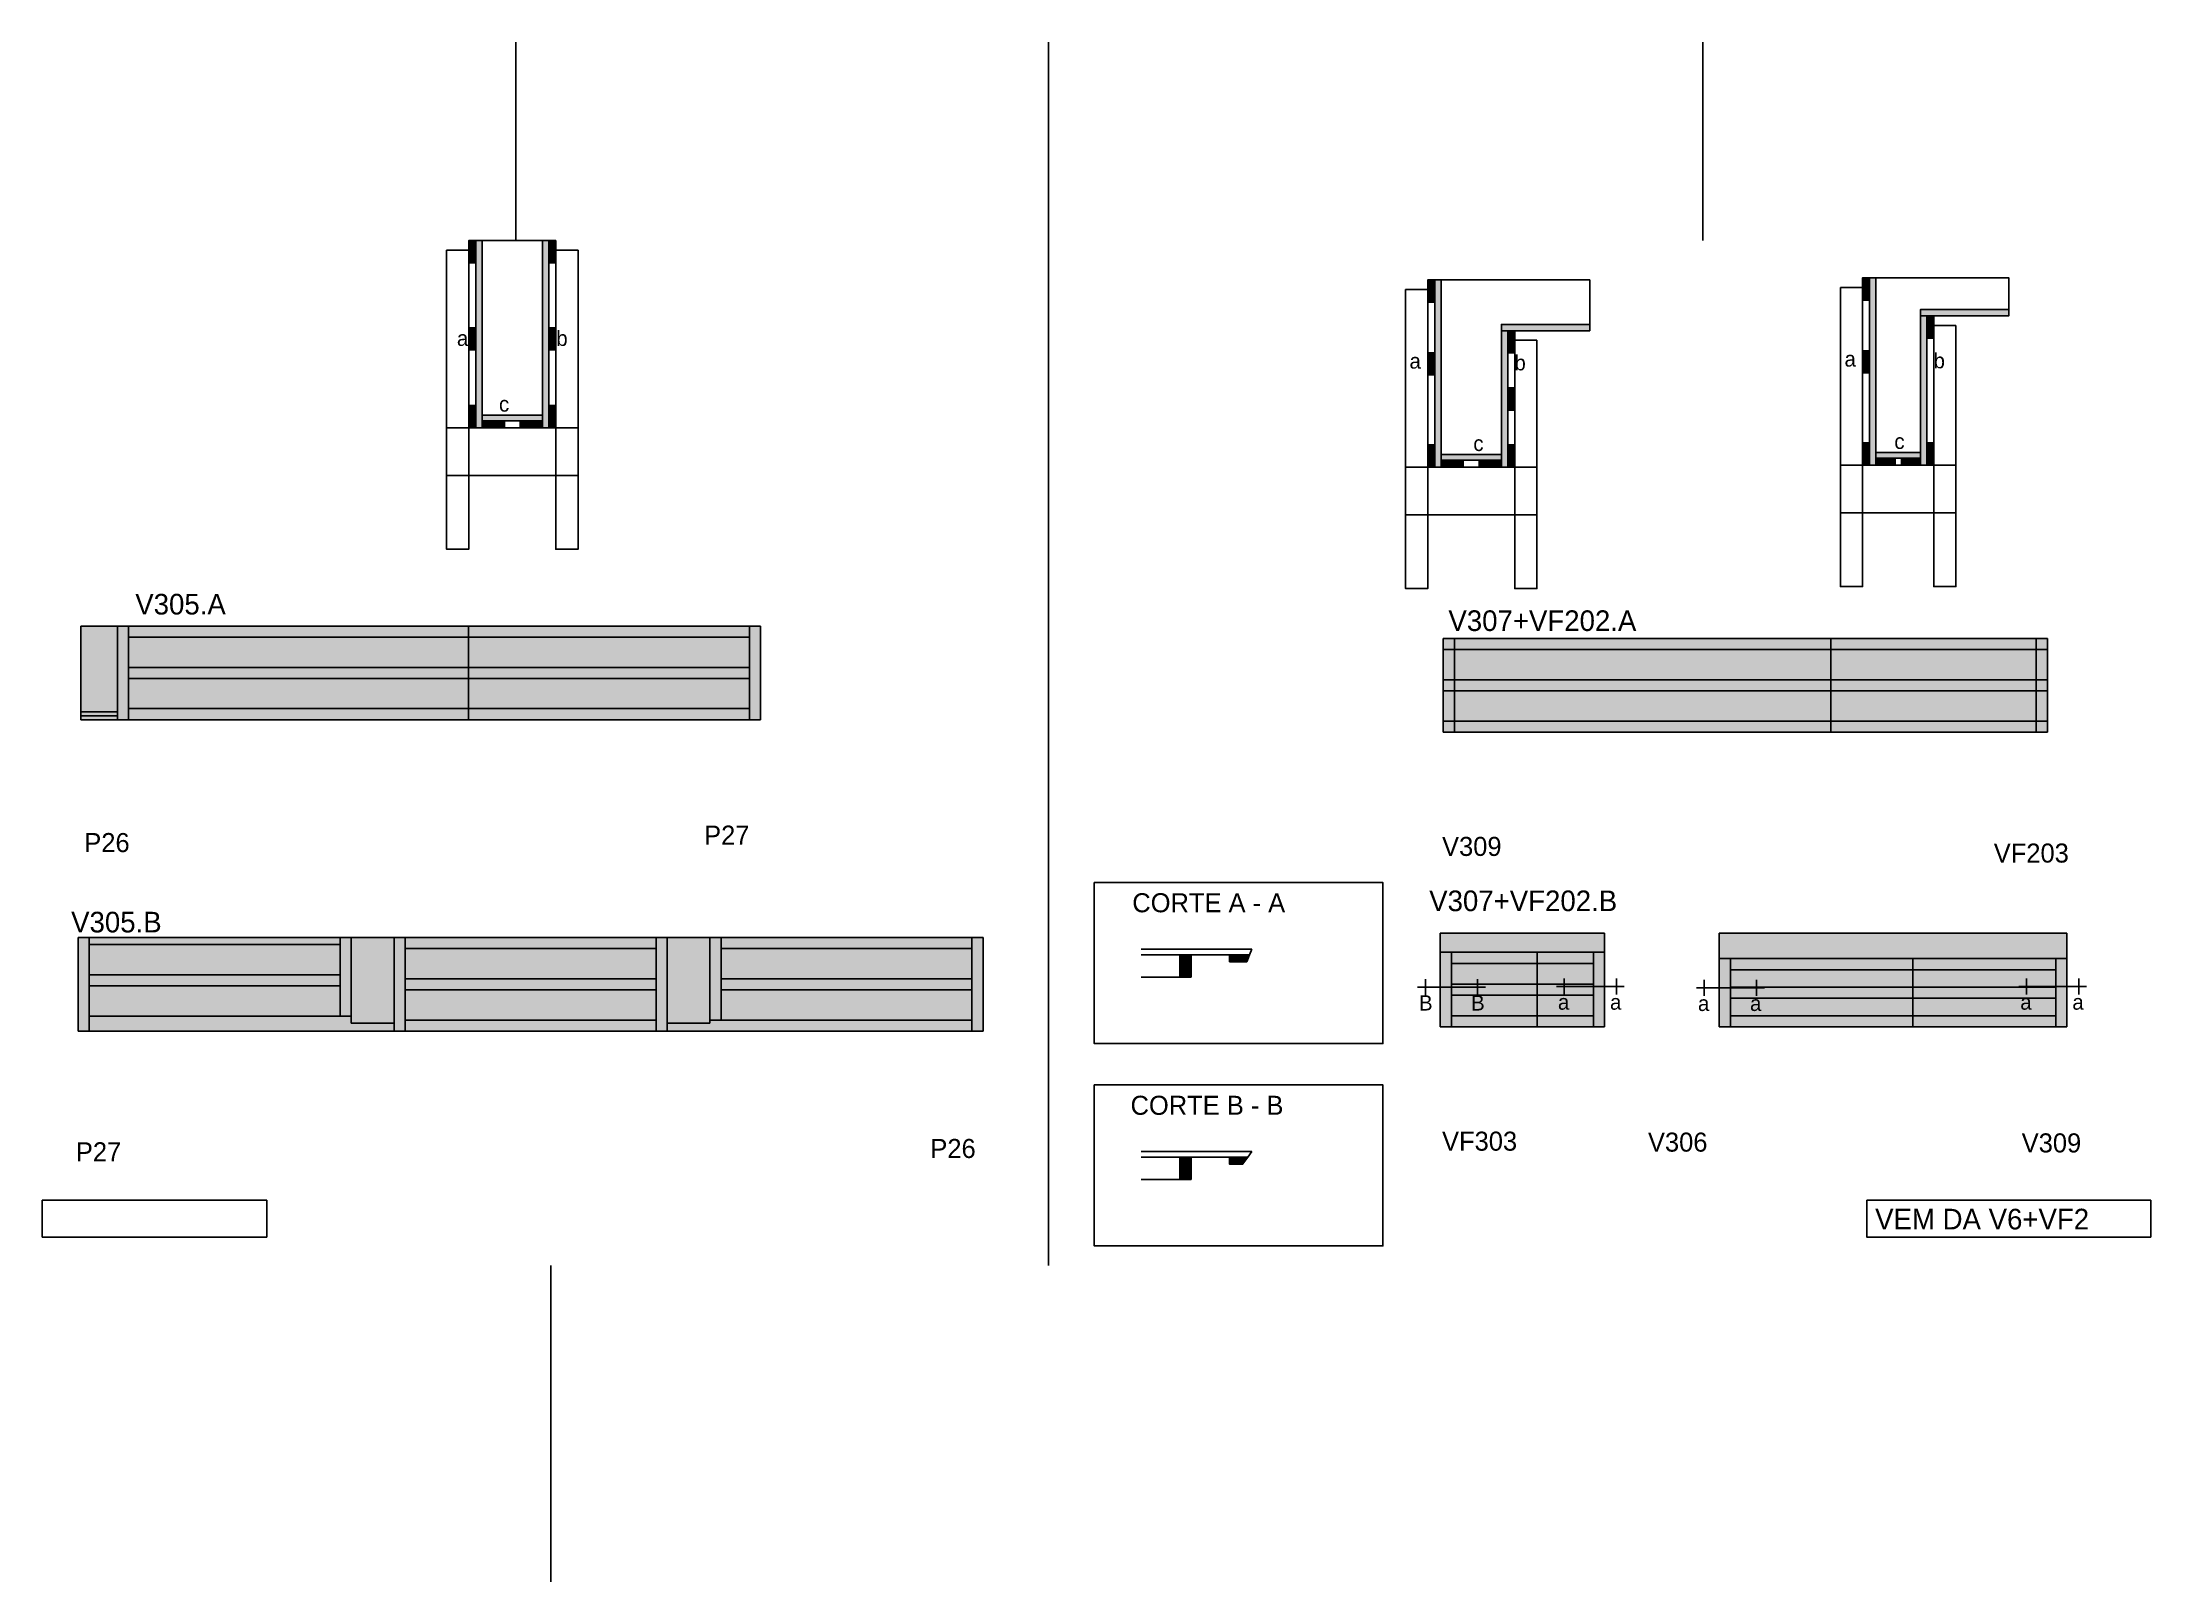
# Model space of a CAD drawing. Header units: metres. Extents: x 3579 to 4907, y 5056 to 6026.
import ezdxf

# ---------------------------------------------------------------- set-up
doc = ezdxf.new("R2010")
doc.units = ezdxf.units.M
for name, color, linetype in [('5', 7, 'Continuous'), ('CONCRETO', 7, 'Continuous'), ('COTA', 7, 'Continuous'), ('Cotas', 7, 'Continuous'), ('detalhes', 7, 'Continuous'), ('Hachura', 7, 'Continuous'), ('Madeira', 7, 'Continuous'), ('NOMENCLATURA', 7, 'Continuous'), ('Painéis', 7, 'Continuous'), ('REAPROVEITAMENTO', 7, 'Continuous'), ('SARR_2.2x7', 7, 'Continuous'), ('SARR_3.5x7', 7, 'Continuous'), ('SARR_EDITAR', 7, 'Continuous'), ('TEXTO PILAR', 7, 'Continuous'), ('Texto Seção', 7, 'Continuous')]:
    doc.layers.add(name, color=color, linetype=linetype)

msp = doc.modelspace()

# ---------------------------------------------------------------- hatches: boundary and pattern name
at = {"layer": 'COTA'}
h = msp.add_hatch(color=7, dxfattribs=at)
h.dxf.hatch_style = 1
h.paths.add_polyline_path([(3626.3, 5657.8), (3603.3, 5657.8), (3603.3, 5657.8), (3603.3, 5603.8), (3603.3, 5603.8), (3626.3, 5603.8), (3626.3, 5603.8), (3626.3, 5657.8), (3626.3, 5657.8)])
h = msp.add_hatch(color=7, dxfattribs=at)
h.dxf.hatch_style = 1
h.paths.add_polyline_path([(3800.5, 5461.6), (3773.5, 5461.6), (3773.5, 5407.6), (3800.5, 5407.6), (3800.5, 5461.6)])
h = msp.add_hatch(color=7, dxfattribs=at)
h.dxf.hatch_style = 1
h.paths.add_polyline_path([(3999.5, 5459.4), (3999.5, 5461.6), (3972.5, 5461.6), (3972.5, 5407.6), (3999.5, 5407.6), (3999.5, 5459.4)])
h = msp.add_hatch(color=7, dxfattribs=at)
h.dxf.hatch_style = 1
h.paths.add_polyline_path([(4563, 5464.3), (4459.5, 5464.3), (4459.5, 5452.3), (4563, 5452.3), (4563, 5464.3)])
h = msp.add_hatch(color=7, dxfattribs=at)
h.dxf.hatch_style = 1
h.paths.add_polyline_path([(4854.2, 5464.3), (4635.2, 5464.3), (4635.2, 5448.3), (4854.2, 5448.3), (4854.2, 5464.3)])
at = {"layer": 'Hachura'}
h = msp.add_hatch(color=7, dxfattribs=at)
h.dxf.hatch_style = 1
h.paths.add_polyline_path([(3847.6, 5886.7), (3852, 5886.7), (3852, 5886.7), (3852, 5900.7), (3852, 5900.7), (3847.6, 5900.7), (3847.6, 5900.7), (3847.6, 5886.7)])
h = msp.add_hatch(color=7, dxfattribs=at)
h.dxf.hatch_style = 1
h.paths.add_polyline_path([(3856, 5900.7), (3852, 5900.7), (3852, 5900.7), (3852, 5782.7), (3852, 5782.7), (3856, 5782.7), (3856, 5782.7), (3856, 5900.7), (3856, 5900.7)])
h = msp.add_hatch(color=7, dxfattribs=at)
h.dxf.hatch_style = 1
h.paths.add_polyline_path([(3898, 5900.7), (3894, 5900.7), (3894, 5900.7), (3894, 5782.7), (3894, 5782.7), (3898, 5782.7), (3898, 5782.7), (3898, 5900.7), (3898, 5900.7)])
h = msp.add_hatch(color=7, dxfattribs=at)
h.dxf.hatch_style = 1
h.paths.add_polyline_path([(3902.4, 5886.7), (3898, 5886.7), (3898, 5886.7), (3898, 5900.7), (3898, 5900.7), (3902.4, 5900.7), (3902.4, 5900.7), (3902.4, 5886.7)])
h = msp.add_hatch(color=7, dxfattribs=at)
h.dxf.hatch_style = 1
h.paths.add_polyline_path([(4451.6, 5861.9), (4456, 5861.9), (4456, 5861.9), (4456, 5875.9), (4456, 5875.9), (4451.6, 5875.9), (4451.6, 5875.9), (4451.6, 5861.9)])
h = msp.add_hatch(color=7, dxfattribs=at)
h.dxf.hatch_style = 1
h.paths.add_polyline_path([(4456, 5875.9), (4460, 5875.9), (4460, 5875.9), (4460, 5757.9), (4460, 5757.9), (4456, 5757.9), (4456, 5757.9), (4456, 5875.9), (4456, 5875.9)])
h = msp.add_hatch(color=7, dxfattribs=at)
h.dxf.hatch_style = 1
h.paths.add_polyline_path([(4725.5, 5863.2), (4729.9, 5863.2), (4729.9, 5863.2), (4729.9, 5877.2), (4729.9, 5877.2), (4725.5, 5877.2), (4725.5, 5877.2), (4725.5, 5863.2)])
h = msp.add_hatch(color=7, dxfattribs=at)
h.dxf.hatch_style = 1
h.paths.add_polyline_path([(4729.9, 5877.2), (4733.9, 5877.2), (4733.9, 5877.2), (4733.9, 5759.2), (4733.9, 5759.2), (4729.9, 5759.2), (4729.9, 5759.2), (4729.9, 5877.2), (4729.9, 5877.2)])
h = msp.add_hatch(color=7, dxfattribs=at)
h.dxf.hatch_style = 1
h.paths.add_polyline_path([(3847.6, 5831.8), (3852, 5831.8), (3852, 5831.8), (3852, 5845.8), (3852, 5845.8), (3847.6, 5845.8), (3847.6, 5845.8), (3847.6, 5831.8)])
h = msp.add_hatch(color=7, dxfattribs=at)
h.dxf.hatch_style = 1
h.paths.add_polyline_path([(3902.4, 5831.8), (3898, 5831.8), (3898, 5831.8), (3898, 5845.8), (3898, 5845.8), (3902.4, 5845.8), (3902.4, 5845.8), (3902.4, 5831.8)])
h = msp.add_hatch(color=7, dxfattribs=at)
h.dxf.hatch_style = 1
h.paths.add_polyline_path([(4498, 5843.9), (4498, 5847.9), (4498, 5847.9), (4553.6, 5847.9), (4553.6, 5847.9), (4553.6, 5843.9), (4553.6, 5843.9), (4498, 5843.9)])
h = msp.add_hatch(color=7, dxfattribs=at)
h.dxf.hatch_style = 1
h.paths.add_polyline_path([(4761.9, 5853.2), (4761.9, 5857.2), (4761.9, 5857.2), (4817.5, 5857.2), (4817.5, 5857.2), (4817.5, 5853.2), (4817.5, 5853.2), (4761.9, 5853.2)])
h = msp.add_hatch(color=7, dxfattribs=at)
h.dxf.hatch_style = 1
h.paths.add_polyline_path([(4765.9, 5853.2), (4761.9, 5853.2), (4761.9, 5853.2), (4761.9, 5759.2), (4761.9, 5759.2), (4765.9, 5759.2), (4765.9, 5759.2), (4765.9, 5853.2), (4765.9, 5853.2)])
h = msp.add_hatch(color=7, dxfattribs=at)
h.dxf.hatch_style = 1
h.paths.add_polyline_path([(4770.3, 5839.2), (4765.9, 5839.2), (4765.9, 5839.2), (4765.9, 5853.2), (4765.9, 5853.2), (4770.3, 5853.2), (4770.3, 5853.2), (4770.3, 5839.2)])
h = msp.add_hatch(color=7, dxfattribs=at)
h.dxf.hatch_style = 1
h.paths.add_polyline_path([(4502, 5843.9), (4498, 5843.9), (4498, 5843.9), (4498, 5757.9), (4498, 5757.9), (4502, 5757.9), (4502, 5757.9), (4502, 5843.9), (4502, 5843.9)])
h = msp.add_hatch(color=7, dxfattribs=at)
h.dxf.hatch_style = 1
h.paths.add_polyline_path([(4506.4, 5829.9), (4502, 5829.9), (4502, 5829.9), (4502, 5843.9), (4502, 5843.9), (4506.4, 5843.9), (4506.4, 5843.9), (4506.4, 5829.9)])
h = msp.add_hatch(color=7, dxfattribs=at)
h.dxf.hatch_style = 1
h.paths.add_polyline_path([(4725.5, 5817.3), (4729.9, 5817.3), (4729.9, 5817.3), (4729.9, 5831.3), (4729.9, 5831.3), (4725.5, 5831.3), (4725.5, 5831.3), (4725.5, 5817.3)])
h = msp.add_hatch(color=7, dxfattribs=at)
h.dxf.hatch_style = 1
h.paths.add_polyline_path([(4451.6, 5816), (4456, 5816), (4456, 5816), (4456, 5830), (4456, 5830), (4451.6, 5830), (4451.6, 5830), (4451.6, 5816)])
h = msp.add_hatch(color=7, dxfattribs=at)
h.dxf.hatch_style = 1
h.paths.add_polyline_path([(4506.4, 5793.9), (4502, 5793.9), (4502, 5793.9), (4502, 5807.9), (4502, 5807.9), (4506.4, 5807.9), (4506.4, 5807.9), (4506.4, 5793.9)])
h = msp.add_hatch(color=7, dxfattribs=at)
h.dxf.hatch_style = 1
h.paths.add_polyline_path([(3847.6, 5782.7), (3852, 5782.7), (3852, 5782.7), (3852, 5796.7), (3852, 5796.7), (3847.6, 5796.7), (3847.6, 5796.7), (3847.6, 5782.7)])
h = msp.add_hatch(color=7, dxfattribs=at)
h.dxf.hatch_style = 1
h.paths.add_polyline_path([(3902.4, 5782.7), (3898, 5782.7), (3898, 5782.7), (3898, 5796.7), (3898, 5796.7), (3902.4, 5796.7), (3902.4, 5796.7), (3902.4, 5782.7)])
h = msp.add_hatch(color=7, dxfattribs=at)
h.dxf.hatch_style = 1
h.paths.add_polyline_path([(3894, 5787.1), (3894, 5790.7), (3894, 5790.7), (3856, 5790.7), (3856, 5790.7), (3856, 5787.1), (3856, 5787.1), (3894, 5787.1)])
h = msp.add_hatch(color=7, dxfattribs=at)
h.dxf.hatch_style = 1
h.paths.add_polyline_path([(3856, 5782.7), (3856, 5787.1), (3856, 5787.1), (3870, 5787.1), (3870, 5787.1), (3870, 5782.7), (3870, 5782.7), (3856, 5782.7)])
h = msp.add_hatch(color=7, dxfattribs=at)
h.dxf.hatch_style = 1
h.paths.add_polyline_path([(3894, 5782.7), (3894, 5787.1), (3894, 5787.1), (3880, 5787.1), (3880, 5787.1), (3880, 5782.7), (3880, 5782.7), (3894, 5782.7)])
h = msp.add_hatch(color=7, dxfattribs=at)
h.dxf.hatch_style = 1
h.paths.add_polyline_path([(4451.6, 5757.9), (4456, 5757.9), (4456, 5757.9), (4456, 5771.9), (4456, 5771.9), (4451.6, 5771.9), (4451.6, 5771.9), (4451.6, 5757.9)])
h = msp.add_hatch(color=7, dxfattribs=at)
h.dxf.hatch_style = 1
h.paths.add_polyline_path([(4460, 5762.3), (4460, 5765.9), (4460, 5765.9), (4498, 5765.9), (4498, 5765.9), (4498, 5762.3), (4498, 5762.3), (4460, 5762.3)])
h = msp.add_hatch(color=7, dxfattribs=at)
h.dxf.hatch_style = 1
h.paths.add_polyline_path([(4506.4, 5757.9), (4502, 5757.9), (4502, 5757.9), (4502, 5771.9), (4502, 5771.9), (4506.4, 5771.9), (4506.4, 5771.9), (4506.4, 5757.9)])
h = msp.add_hatch(color=7, dxfattribs=at)
h.dxf.hatch_style = 1
h.paths.add_polyline_path([(4725.5, 5759.2), (4729.9, 5759.2), (4729.9, 5759.2), (4729.9, 5773.2), (4729.9, 5773.2), (4725.5, 5773.2), (4725.5, 5773.2), (4725.5, 5759.2)])
h = msp.add_hatch(color=7, dxfattribs=at)
h.dxf.hatch_style = 1
h.paths.add_polyline_path([(4733.9, 5763.6), (4733.9, 5767.2), (4733.9, 5767.2), (4761.9, 5767.2), (4761.9, 5767.2), (4761.9, 5763.6), (4761.9, 5763.6), (4733.9, 5763.6)])
h = msp.add_hatch(color=7, dxfattribs=at)
h.dxf.hatch_style = 1
h.paths.add_polyline_path([(4770.3, 5759.2), (4765.9, 5759.2), (4765.9, 5759.2), (4765.9, 5773.2), (4765.9, 5773.2), (4770.3, 5773.2), (4770.3, 5773.2), (4770.3, 5759.2)])
h = msp.add_hatch(color=7, dxfattribs=at)
h.dxf.hatch_style = 1
h.paths.add_polyline_path([(4460, 5757.9), (4460, 5762.3), (4460, 5762.3), (4474, 5762.3), (4474, 5762.3), (4474, 5757.9), (4474, 5757.9), (4460, 5757.9)])
h = msp.add_hatch(color=7, dxfattribs=at)
h.dxf.hatch_style = 1
h.paths.add_polyline_path([(4498, 5757.9), (4498, 5762.3), (4498, 5762.3), (4484, 5762.3), (4484, 5762.3), (4484, 5757.9), (4484, 5757.9), (4498, 5757.9)])
h = msp.add_hatch(color=7, dxfattribs=at)
h.dxf.hatch_style = 1
h.paths.add_polyline_path([(4733.9, 5759.2), (4733.9, 5763.6), (4733.9, 5763.6), (4745.9, 5763.6), (4745.9, 5763.6), (4745.9, 5759.2), (4745.9, 5759.2), (4733.9, 5759.2)])
h = msp.add_hatch(color=7, dxfattribs=at)
h.dxf.hatch_style = 1
h.paths.add_polyline_path([(4761.9, 5759.2), (4761.9, 5763.6), (4761.9, 5763.6), (4749.9, 5763.6), (4749.9, 5763.6), (4749.9, 5759.2), (4749.9, 5759.2), (4761.9, 5759.2)])
h = msp.add_hatch(color=7, dxfattribs=at)
h.dxf.hatch_style = 1
h.paths.add_polyline_path([(4302.5, 5450.7), (4295.5, 5450.7), (4295.5, 5436.7), (4302.5, 5436.7), (4302.5, 5450.7)])
h = msp.add_hatch(color=7, dxfattribs=at)
h.dxf.hatch_style = 1
h.paths.add_polyline_path([(4339.4, 5450.7), (4337.6, 5446.3), (4337.6, 5446.3), (4326.8, 5446.3), (4326.8, 5446.3), (4326.8, 5450.7), (4326.8, 5450.7), (4339.4, 5450.7)])
h = msp.add_hatch(color=7, dxfattribs=at)
h.dxf.hatch_style = 1
h.paths.add_polyline_path([(4302.5, 5323.2), (4295.5, 5323.2), (4295.5, 5309.2), (4302.5, 5309.2), (4302.5, 5323.2)])
h = msp.add_hatch(color=7, dxfattribs=at)
h.dxf.hatch_style = 1
h.paths.add_polyline_path([(4338.2, 5323.2), (4335, 5318.8), (4335, 5318.8), (4326.8, 5318.8), (4326.8, 5318.8), (4326.8, 5323.2), (4326.8, 5323.2), (4338.2, 5323.2)])
at = {"layer": 'REAPROVEITAMENTO'}
h = msp.add_hatch(color=7, dxfattribs=at)
h.dxf.hatch_style = 1
h.paths.add_polyline_path([(3626.3, 5603.8), (3603.3, 5603.8), (3603.3, 5603.8), (3603.3, 5598.8), (3603.3, 5598.8), (3847.3, 5598.8), (3847.3, 5598.8), (3847.3, 5657.8), (3847.3, 5657.8), (3626.3, 5657.8), (3626.3, 5657.8), (3626.3, 5603.8), (3626.3, 5603.8)])
h = msp.add_hatch(color=7, dxfattribs=at)
h.dxf.hatch_style = 1
h.paths.add_polyline_path([(4031.3, 5598.8), (4031.3, 5657.8), (4031.3, 5657.8), (3847.3, 5657.8), (3847.3, 5657.8), (3847.3, 5598.8), (3847.3, 5598.8), (4031.3, 5598.8)])
h = msp.add_hatch(color=7, dxfattribs=at)
h.dxf.hatch_style = 1
h.paths.add_polyline_path([(4841.9, 5591), (4841.9, 5650), (4841.9, 5650), (4461.4, 5650), (4461.4, 5650), (4461.4, 5591), (4461.4, 5591), (4841.9, 5591), (4841.9, 5591)])
h = msp.add_hatch(color=7, dxfattribs=at)
h.dxf.hatch_style = 1
h.paths.add_polyline_path([(3773.5, 5407.6), (3773.5, 5461.6), (3773.5, 5461.6), (3601.5, 5461.6), (3601.5, 5461.6), (3601.5, 5402.6), (3601.5, 5402.6), (3800.5, 5402.6), (3800.5, 5402.6), (3800.5, 5407.6), (3800.5, 5407.6), (3773.5, 5407.6)])
h = msp.add_hatch(color=7, dxfattribs=at)
h.dxf.hatch_style = 1
h.paths.add_polyline_path([(3972.5, 5402.6), (3972.5, 5461.6), (3972.5, 5461.6), (3800.5, 5461.6), (3800.5, 5461.6), (3800.5, 5402.6), (3800.5, 5402.6), (3972.5, 5402.6)])
h = msp.add_hatch(color=7, dxfattribs=at)
h.dxf.hatch_style = 1
h.paths.add_polyline_path([(3999.5, 5407.6), (3972.5, 5407.6), (3972.5, 5407.6), (3972.5, 5402.6), (3972.5, 5402.6), (4171.5, 5402.6), (4171.5, 5402.6), (4171.5, 5461.6), (4171.5, 5461.6), (3999.5, 5461.6), (3999.5, 5461.6), (3999.5, 5407.6)])
h = msp.add_hatch(color=7, dxfattribs=at)
h.dxf.hatch_style = 1
h.paths.add_polyline_path([(4563, 5405.3), (4563, 5452.3), (4563, 5452.3), (4459.5, 5452.3), (4459.5, 5452.3), (4459.5, 5405.3), (4459.5, 5405.3), (4563, 5405.3), (4563, 5405.3)])
h = msp.add_hatch(color=7, dxfattribs=at)
h.dxf.hatch_style = 1
h.paths.add_polyline_path([(4854.2, 5405.3), (4854.2, 5448.3), (4854.2, 5448.3), (4635.2, 5448.3), (4635.2, 5448.3), (4635.2, 5405.3), (4635.2, 5405.3), (4854.2, 5405.3)])

# ---------------------------------------------------------------- linework, layer by layer
at = {"color": 7, "lineweight": 25}
msp.add_line((3899.2, 5055.7), (3899.2, 5254.9), dxfattribs=at)
at = {"layer": 'CONCRETO', "color": 7, "lineweight": 25}
for points in [[(3856, 5900.7), (3856, 5900.7), (3894, 5900.7), (3894, 5872.7), (3894, 5872.7), (3894, 5790.7), (3856, 5790.7), (3856, 5900.7)], [(4553.6, 5847.9), (4553.6, 5875.9), (4460, 5875.9), (4460, 5847.9), (4460, 5847.9), (4460, 5765.9), (4498, 5765.9), (4498, 5847.9)], [(4817.5, 5857.2), (4817.5, 5877.2), (4733.9, 5877.2), (4733.9, 5849.2), (4733.9, 5849.2), (4733.9, 5767.2), (4761.9, 5767.2), (4761.9, 5857.2)]]:
    msp.add_lwpolyline(points, close=True, dxfattribs=at)
at = {"layer": 'COTA', "color": 7, "lineweight": 25}
for p, q in [((4212.8, 6025.7), (4212.8, 5254.9)), ((3603.3, 5603.8), (3603.3, 5657.8)), ((3603.3, 5657.8), (3626.3, 5657.8)), ((3773.5, 5461.6), (3800.5, 5461.6)), ((3999.5, 5461.6), (3972.5, 5461.6)), ((4459.5, 5452.3), (4459.5, 5464.3)), ((4459.5, 5464.3), (4563, 5464.3)), ((4563, 5464.3), (4563, 5452.3)), ((4635.2, 5448.3), (4635.2, 5464.3)), ((4635.2, 5464.3), (4854.2, 5464.3)), ((4854.2, 5464.3), (4854.2, 5448.3))]:
    msp.add_line(p, q, dxfattribs=at)
at = {"layer": 'Cotas', "color": 7, "lineweight": 25}
for points in [[(4241.5, 5496.2), (4423.4, 5496.2), (4423.4, 5394.8), (4241.5, 5394.8)], [(4241.5, 5368.7), (4423.4, 5368.7), (4423.4, 5267.3), (4241.5, 5267.3)]]:
    msp.add_lwpolyline(points, close=True, dxfattribs=at)
at = {"layer": 'Defpoints', "color": 7, "lineweight": 25}
for p, q in [((3877.2, 5900.7), (3877.2, 6025.7)), ((4624.9, 5900.7), (4624.9, 6025.7))]:
    msp.add_line(p, q, dxfattribs=at)
at = {"layer": 'Madeira', "color": 7, "lineweight": 25}
for points in [[(3847.6, 5886.7), (3852, 5886.7), (3852, 5900.7), (3847.6, 5900.7)], [(3902.4, 5886.7), (3898, 5886.7), (3898, 5900.7), (3902.4, 5900.7)], [(4451.6, 5861.9), (4456, 5861.9), (4456, 5875.9), (4451.6, 5875.9)], [(4725.5, 5863.2), (4729.9, 5863.2), (4729.9, 5877.2), (4725.5, 5877.2)], [(3847.6, 5831.8), (3852, 5831.8), (3852, 5845.8), (3847.6, 5845.8)], [(3902.4, 5831.8), (3898, 5831.8), (3898, 5845.8), (3902.4, 5845.8)], [(4770.3, 5839.2), (4765.9, 5839.2), (4765.9, 5853.2), (4770.3, 5853.2)], [(4506.4, 5829.9), (4502, 5829.9), (4502, 5843.9), (4506.4, 5843.9)], [(4725.5, 5817.3), (4729.9, 5817.3), (4729.9, 5831.3), (4725.5, 5831.3)], [(4451.6, 5816), (4456, 5816), (4456, 5830), (4451.6, 5830)], [(4506.4, 5793.9), (4502, 5793.9), (4502, 5807.9), (4506.4, 5807.9)], [(3847.6, 5782.7), (3852, 5782.7), (3852, 5796.7), (3847.6, 5796.7)], [(3902.4, 5782.7), (3898, 5782.7), (3898, 5796.7), (3902.4, 5796.7)], [(3856, 5782.7), (3856, 5787.1), (3870, 5787.1), (3870, 5782.7)], [(3894, 5782.7), (3894, 5787.1), (3880, 5787.1), (3880, 5782.7)], [(4451.6, 5757.9), (4456, 5757.9), (4456, 5771.9), (4451.6, 5771.9)], [(4506.4, 5757.9), (4502, 5757.9), (4502, 5771.9), (4506.4, 5771.9)], [(4725.5, 5759.2), (4729.9, 5759.2), (4729.9, 5773.2), (4725.5, 5773.2)], [(4770.3, 5759.2), (4765.9, 5759.2), (4765.9, 5773.2), (4770.3, 5773.2)], [(4460, 5757.9), (4460, 5762.3), (4474, 5762.3), (4474, 5757.9)], [(4498, 5757.9), (4498, 5762.3), (4484, 5762.3), (4484, 5757.9)], [(4733.9, 5759.2), (4733.9, 5763.6), (4745.9, 5763.6), (4745.9, 5759.2)], [(4761.9, 5759.2), (4761.9, 5763.6), (4749.9, 5763.6), (4749.9, 5759.2)], [(4302.5, 5436.7), (4302.5, 5450.7), (4295.5, 5450.7), (4295.5, 5436.7)], [(4326.8, 5450.7), (4339.4, 5450.7), (4337.6, 5446.3), (4326.8, 5446.3)], [(4302.5, 5309.2), (4302.5, 5323.2), (4295.5, 5323.2), (4295.5, 5309.2)], [(4326.8, 5323.2), (4338.2, 5323.2), (4335, 5318.8), (4326.8, 5318.8)]]:
    msp.add_lwpolyline(points, close=True, dxfattribs=at)
for points in [[(4302.5, 5450.7), (4302.5, 5436.7), (4271, 5436.7)], [(4302.5, 5323.2), (4302.5, 5309.2), (4271, 5309.2)]]:
    msp.add_lwpolyline(points, dxfattribs=at)
at = {"layer": 'NOMENCLATURA', "color": 7, "lineweight": 25}
for p, q in [((4450.1, 5435.3), (4450.1, 5425.3)), ((4482.9, 5435.3), (4482.9, 5425.3)), ((4537.6, 5435.7), (4537.6, 5425.8)), ((4570.4, 5435.7), (4570.4, 5425.8)), ((4625.8, 5434.9), (4625.8, 5424.9)), ((4658.6, 5434.9), (4658.6, 5424.9)), ((4828.8, 5435.7), (4828.8, 5425.8)), ((4861.6, 5435.7), (4861.6, 5425.8)), ((4445.1, 5430.3), (4487.9, 5430.3)), ((4532.6, 5430.7), (4575.4, 5430.7)), ((4620.8, 5429.9), (4663.6, 5429.9)), ((4823.8, 5430.7), (4866.6, 5430.7))]:
    msp.add_line(p, q, dxfattribs=at)
at = {"layer": 'Painéis', "color": 7, "lineweight": 25}
for p, q in [((3626.3, 5657.8), (4031.3, 5657.8)), ((3626.3, 5657.8), (3626.3, 5603.8)), ((3847.3, 5598.8), (3847.3, 5657.8)), ((4031.3, 5598.8), (4031.3, 5657.8)), ((4461.4, 5650), (4841.9, 5650)), ((4461.4, 5591), (4461.4, 5650)), ((4705.4, 5591), (4705.4, 5650)), ((4841.9, 5591), (4841.9, 5650)), ((3603.3, 5598.8), (3603.3, 5603.8)), ((3626.3, 5603.8), (3603.3, 5603.8)), ((3603.3, 5598.8), (4031.3, 5598.8)), ((4461.4, 5591), (4841.9, 5591)), ((3601.5, 5461.6), (3773.5, 5461.6)), ((3601.5, 5402.6), (3601.5, 5461.6)), ((3773.5, 5407.6), (3773.5, 5461.6)), ((3800.5, 5402.6), (3800.5, 5461.6)), ((3800.5, 5461.6), (3972.5, 5461.6)), ((3972.5, 5402.6), (3972.5, 5461.6)), ((4171.5, 5461.6), (3999.5, 5461.6)), ((3999.5, 5407.6), (3999.5, 5461.6)), ((4171.5, 5402.6), (4171.5, 5461.6)), ((4340.8, 5454.3), (4271, 5454.3)), ((4339.4, 5450.7), (4271, 5450.7)), ((4339.4, 5450.7), (4340.8, 5454.3)), ((4459.5, 5452.3), (4563, 5452.3)), ((4459.5, 5405.3), (4459.5, 5452.3)), ((4520.5, 5405.3), (4520.5, 5452.3)), ((4563, 5405.3), (4563, 5452.3)), ((4635.2, 5448.3), (4854.2, 5448.3)), ((4635.2, 5405.3), (4635.2, 5448.3)), ((4757.2, 5405.3), (4757.2, 5448.3)), ((4854.2, 5405.3), (4854.2, 5448.3)), ((3800.5, 5407.6), (3773.5, 5407.6)), ((3972.5, 5407.6), (3999.5, 5407.6)), ((3601.5, 5402.6), (4171.5, 5402.6)), ((4459.5, 5405.3), (4563, 5405.3)), ((4635.2, 5405.3), (4854.2, 5405.3)), ((4340.8, 5326.8), (4271, 5326.8)), ((4338.2, 5323.2), (4340.8, 5326.8)), ((4338.2, 5323.2), (4271, 5323.2))]:
    msp.add_line(p, q, dxfattribs=at)
for points in [[(3852, 5900.7), (3856, 5900.7), (3856, 5782.7), (3852, 5782.7)], [(3898, 5900.7), (3894, 5900.7), (3894, 5782.7), (3898, 5782.7)], [(4456, 5875.9), (4460, 5875.9), (4460, 5757.9), (4456, 5757.9)], [(4729.9, 5877.2), (4733.9, 5877.2), (4733.9, 5759.2), (4729.9, 5759.2)], [(4498, 5843.9), (4498, 5847.9), (4553.6, 5847.9), (4553.6, 5843.9)], [(4761.9, 5853.2), (4761.9, 5857.2), (4817.5, 5857.2), (4817.5, 5853.2)], [(4765.9, 5853.2), (4761.9, 5853.2), (4761.9, 5759.2), (4765.9, 5759.2)], [(4502, 5843.9), (4498, 5843.9), (4498, 5757.9), (4502, 5757.9)], [(3894, 5787.1), (3894, 5790.7), (3856, 5790.7), (3856, 5787.1)], [(4460, 5762.3), (4460, 5765.9), (4498, 5765.9), (4498, 5762.3)], [(4733.9, 5763.6), (4733.9, 5767.2), (4761.9, 5767.2), (4761.9, 5763.6)]]:
    msp.add_lwpolyline(points, close=True, dxfattribs=at)
at = {"layer": 'SARR_2.2x7', "color": 7, "lineweight": 25}
for p, q in [((3633.3, 5598.8), (3633.3, 5657.8)), ((3847.3, 5650.8), (3633.3, 5650.8)), ((4024.3, 5650.8), (3847.3, 5650.8)), ((4024.3, 5598.8), (4024.3, 5657.8)), ((4468.4, 5591), (4468.4, 5650)), ((4834.9, 5591), (4834.9, 5650)), ((3633.3, 5631.8), (3847.3, 5631.8)), ((3847.3, 5631.8), (4024.3, 5631.8)), ((4705.4, 5643), (4461.4, 5643)), ((4841.9, 5643), (4705.4, 5643)), ((3633.3, 5624.8), (3847.3, 5624.8)), ((3847.3, 5624.8), (4024.3, 5624.8)), ((4461.4, 5624), (4705.4, 5624)), ((4705.4, 5624), (4841.9, 5624)), ((3847.3, 5605.8), (3633.3, 5605.8)), ((4024.3, 5605.8), (3847.3, 5605.8)), ((4461.4, 5617), (4705.4, 5617)), ((4705.4, 5617), (4841.9, 5617)), ((4705.4, 5598), (4461.4, 5598)), ((4841.9, 5598), (4705.4, 5598)), ((3608.5, 5402.6), (3608.5, 5461.6)), ((3766.5, 5412.1), (3766.5, 5461.6)), ((3807.5, 5402.6), (3807.5, 5461.6)), ((3965.5, 5402.6), (3965.5, 5461.6)), ((4006.5, 5409.6), (4006.5, 5461.6)), ((4164.5, 5402.6), (4164.5, 5461.6)), ((3766.5, 5457.1), (3608.5, 5457.1)), ((3965.5, 5454.6), (3807.5, 5454.6)), ((4164.5, 5454.6), (4006.5, 5454.6)), ((4466.5, 5405.3), (4466.5, 5452.3)), ((4556, 5405.3), (4556, 5452.3)), ((4642.2, 5405.3), (4642.2, 5448.3)), ((4847.2, 5405.3), (4847.2, 5448.3)), ((3608.5, 5438.1), (3766.5, 5438.1)), ((3807.5, 5435.6), (3965.5, 5435.6)), ((4006.5, 5435.6), (4164.5, 5435.6)), ((4520.5, 5445.3), (4466.5, 5445.3)), ((4466.5, 5432.3), (4520.5, 5432.3)), ((4556, 5445.3), (4520.5, 5445.3)), ((4520.5, 5432.3), (4556, 5432.3)), ((4757.2, 5441.3), (4642.2, 5441.3)), ((4847.2, 5441.3), (4757.2, 5441.3)), ((3608.5, 5431.1), (3766.5, 5431.1)), ((3807.5, 5428.6), (3965.5, 5428.6)), ((4006.5, 5428.6), (4164.5, 5428.6)), ((4466.5, 5425.3), (4520.5, 5425.3)), ((4520.5, 5425.3), (4556, 5425.3)), ((4642.2, 5430.3), (4757.2, 5430.3)), ((4642.2, 5423.3), (4757.2, 5423.3)), ((4757.2, 5430.3), (4847.2, 5430.3)), ((4757.2, 5423.3), (4847.2, 5423.3)), ((3773.5, 5412.1), (3608.5, 5412.1)), ((3965.5, 5409.6), (3807.5, 5409.6)), ((4164.5, 5409.6), (3999.5, 5409.6)), ((4520.5, 5412.3), (4466.5, 5412.3)), ((4556, 5412.3), (4520.5, 5412.3)), ((4757.2, 5412.3), (4642.2, 5412.3)), ((4847.2, 5412.3), (4757.2, 5412.3))]:
    msp.add_line(p, q, dxfattribs=at)
at = {"layer": 'SARR_3.5x7', "color": 7, "lineweight": 25}
for points in [[(3833.6, 5894.7), (3847.6, 5894.7), (3847.6, 5706.2), (3833.6, 5706.2)], [(3916.4, 5894.7), (3902.4, 5894.7), (3902.4, 5706.2), (3916.4, 5706.2)], [(4711.5, 5871.2), (4725.5, 5871.2), (4725.5, 5682.7), (4711.5, 5682.7)], [(4437.6, 5869.9), (4451.6, 5869.9), (4451.6, 5681.4), (4437.6, 5681.4)], [(4784.3, 5847.2), (4770.3, 5847.2), (4770.3, 5682.7), (4784.3, 5682.7)], [(4520.4, 5837.9), (4506.4, 5837.9), (4506.4, 5681.4), (4520.4, 5681.4)], [(3833.6, 5782.7), (3916.4, 5782.7), (3916.4, 5752.6), (3833.6, 5752.6)], [(4437.6, 5757.9), (4520.4, 5757.9), (4520.4, 5727.8), (4437.6, 5727.8)], [(4711.5, 5759.2), (4784.3, 5759.2), (4784.3, 5729.1), (4711.5, 5729.1)]]:
    msp.add_lwpolyline(points, close=True, dxfattribs=at)
at = {"layer": 'SARR_EDITAR', "color": 7, "lineweight": 25}
for p, q in [((3626.3, 5601.3), (3603.3, 5601.3)), ((3626.3, 5603.8), (3626.3, 5598.8))]:
    msp.add_line(p, q, dxfattribs=at)
at = {"layer": 'Texto Seção', "color": 7, "lineweight": 25}
for points in [[(3578.9, 5296.1), (3720.3, 5296.1), (3720.3, 5272.9), (3578.9, 5272.9)], [(4728.1, 5296.1), (4907, 5296.1), (4907, 5272.9), (4728.1, 5272.9)]]:
    msp.add_lwpolyline(points, close=True, dxfattribs=at)

# ---------------------------------------------------------------- texts
at = {"layer": '5', "color": 7, "lineweight": 25}
for s, p in [('P26', (3605.4, 5515.4)), ('P27', (3995.8, 5520.1)), ('V309', (4460.6, 5513)), ('VF203', (4808.1, 5508.8)), ('VF303', (4460.6, 5327.3)), ('P27', (3600.1, 5320.6)), ('P26', (4138.3, 5322.7)), ('V306', (4590.3, 5326.7)), ('V309', (4825.7, 5326.2))]:
    msp.add_text(s, height=12, dxfattribs=at).set_placement(p)
at = {"layer": 'detalhes', "color": 7, "lineweight": 25}
for s, p in [('b', (3902.7, 5834.3)), ('a', (3840.1, 5834.3)), ('a', (4440.1, 5820)), ('b', (4506.2, 5818.9)), ('a', (4714.1, 5821.3)), ('b', (4770.2, 5820.2)), ('c', (3866.6, 5792.9)), ('c', (4480.3, 5768.1)), ('c', (4745.5, 5769.4)), ('B', (4446.1, 5415.6)), ('B', (4478.9, 5415.6)), ('a', (4533.6, 5416.1)), ('a', (4566.4, 5416.1)), ('a', (4621.8, 5415.3)), ('a', (4654.6, 5415.3)), ('a', (4824.8, 5416.1)), ('a', (4857.6, 5416.1))]:
    msp.add_text(s, height=9.6, dxfattribs=at).set_placement(p)
at = {"layer": 'TEXTO PILAR', "color": 7, "lineweight": 25}
for s, p in [('CORTE A - A', (4265.5, 5477.5)), ('CORTE B - B', (4264.4, 5349.9))]:
    msp.add_text(s, height=12, dxfattribs=at).set_placement(p)
at = {"layer": 'Texto Seção', "color": 7, "lineweight": 25}
for s, p in [('V305.A', (3637.5, 5665.1)), ('V307+VF202.A', (4464.6, 5654.7)), ('V307+VF202.B', (4452.5, 5478.2)), ('V305.B', (3597.1, 5464.8)), ('VEM DA V6+VF2', (4733.4, 5277.7))]:
    msp.add_text(s, height=13, dxfattribs=at).set_placement(p)

doc.saveas('drawing.dxf')
